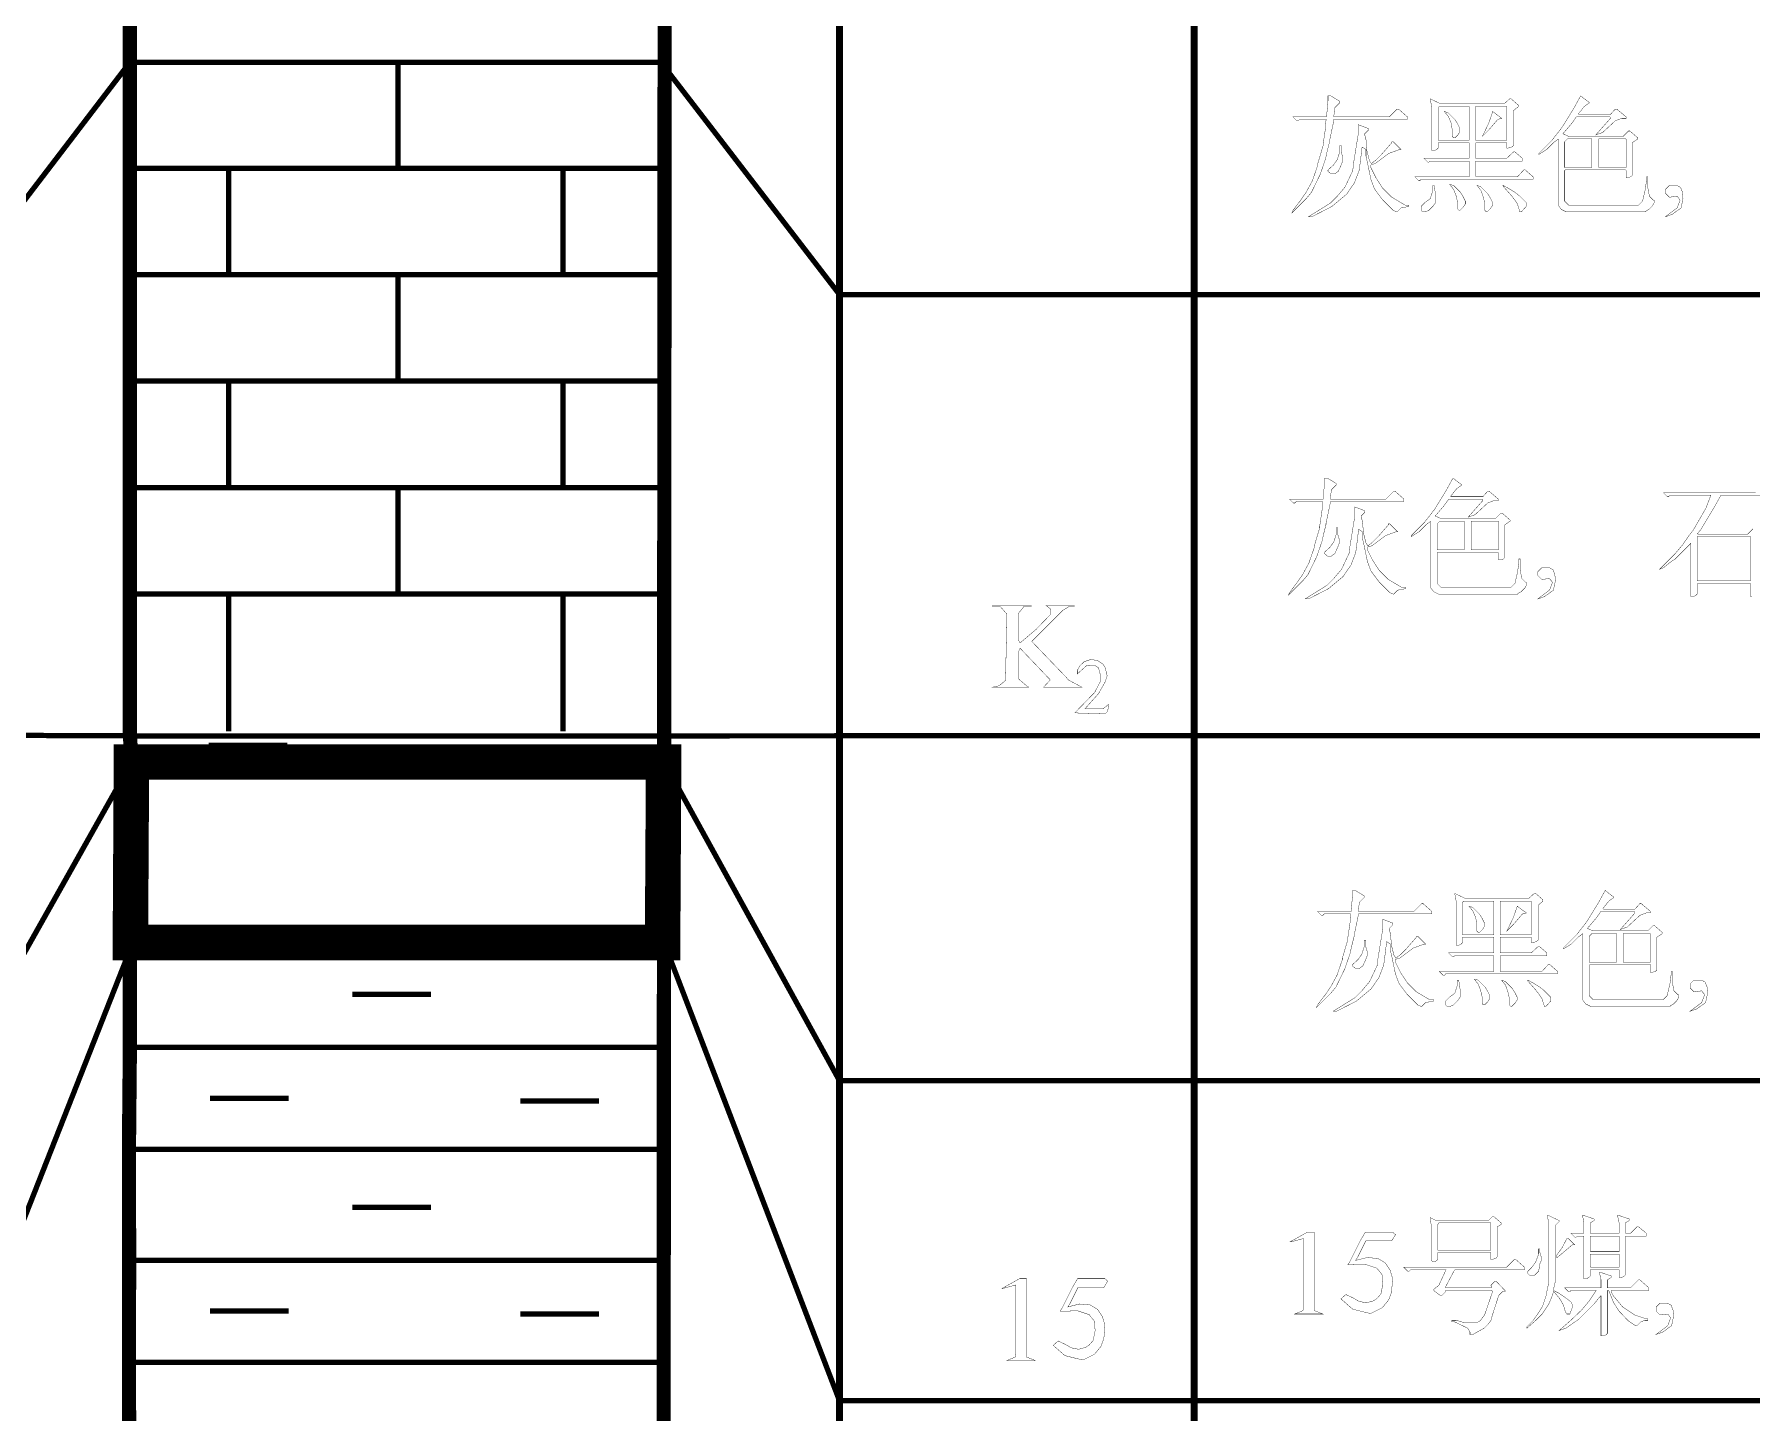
# Model space of a CAD drawing. Extents: x 94 to 452, y -72 to 1042.
# Drawn here: x 188.53 to 236.94, y 145.21 to 184.05 of the extents above; entities that cross this region are included whole.
import ezdxf

# ---------------------------------------------------------------- set-up
doc = ezdxf.new("R2010")
doc.units = 0
doc.header["$MEASUREMENT"] = 0
doc.layers.add('TREE_LAYER', color=7, linetype='Continuous')

msp = doc.modelspace()

# ---------------------------------------------------------------- linework, layer by layer
at = {"layer": 'TREE_LAYER'}
for points, const_width, elevation in [([(191.22612, 187.538395), (191.22612, 183.265214)], 0.4, 4.273181), ([(206.300662, 187.538338), (206.297422, 183.129506)], 0.4, 4.408834), ([(211.22612, 184.743112), (211.22612, 176.721492)], 0.2, 8.02162), ([(221.22612, 184.743112), (221.22612, 176.721492)], 0.2, 8.02162), ([(191.22612, 183.265214), (191.22612, 180.280812)], 0.4, 2.984402), ([(186.22612, 176.721492), (191.22612, 183.265214)], 0.15, 8.235308), ([(191.22612, 183.265214), (198.779008, 183.265214)], 0.15, 7.552888), ([(198.779008, 183.265214), (206.193042, 183.265214)], 0.15, 7.414035), ([(198.779008, 180.280812), (198.779008, 183.265214)], 0.15, 2.984402), ([(206.297422, 183.129506), (206.295328, 180.2808)], 0.4, 2.848706), ([(206.193042, 183.265214), (206.297422, 183.129506)], 0.15, 0.171207), ([(206.297422, 183.129506), (211.22612, 176.721492)], 0.15, 8.084226), ([(225.077966, 182.318745), (224.995613, 182.318745), (224.995613, 182.18149), (224.954436, 181.728549), (224.007378, 181.728549), (224.117181, 181.618745), (224.158358, 181.618745), (224.199534, 181.659922), (224.940711, 181.659922), (224.940711, 181.646196), (224.926985, 181.508941), (224.926985, 181.426588), (224.858358, 180.959922), (224.858358, 180.918745), (224.707378, 180.410902), (224.707378, 180.369726), (224.556397, 179.93051), (224.377966, 179.601098), (224.226985, 179.38149), (224.007378, 179.093255), (223.979927, 179.024628), (224.391691, 179.436392), (224.528946, 179.601098), (224.776005, 180.108941), (224.926985, 180.548157), (224.968162, 180.740314), (225.036789, 181.014824), (225.036789, 181.042275), (225.146593, 181.563843), (225.160319, 181.659922), (227.232868, 181.659922), (227.232868, 181.728549), (226.985809, 181.948157), (226.944632, 181.948157), (226.725025, 181.728549), (225.160319, 181.728549), (225.160319, 181.756), (225.18777, 181.989334), (225.325025, 182.126588), (225.325025, 182.167765), (225.077966, 182.318745), (225.077966, 182.318745)], 0.01, 69), ([(227.877966, 182.236392), (227.877966, 182.236392), (227.877966, 182.222667), (227.919142, 182.003059), (227.919142, 180.78149), (228.001495, 180.78149), (228.056397, 180.808941), (228.097574, 180.850118), (228.097574, 180.987373), (228.097574, 181.001098), (228.976005, 181.001098), (228.976005, 180.987373), (228.976005, 180.561883), (228.976005, 180.561883), (227.699534, 180.561883), (227.809338, 180.452079), (227.836789, 180.452079), (227.877966, 180.47953), (228.976005, 180.47953), (228.976005, 180.47953), (228.976005, 180.054039), (228.976005, 180.040314), (227.43875, 180.040314), (227.548554, 179.93051), (227.58973, 179.93051), (227.617181, 179.971686), (230.774044, 179.971686), (230.774044, 180.040314), (230.554436, 180.232471), (230.51326, 180.232471), (230.334828, 180.040314), (229.168162, 180.040314), (229.154436, 180.054039), (229.154436, 180.47953), (229.168162, 180.47953), (230.472083, 180.47953), (230.472083, 180.561883), (230.266201, 180.740314), (230.225025, 180.740314), (230.032868, 180.561883), (229.168162, 180.561883), (229.154436, 180.561883), (229.154436, 180.987373), (229.168162, 181.001098), (230.032868, 181.001098), (230.032868, 180.987373), (230.032868, 180.850118), (230.074044, 180.850118), (230.170123, 180.877569), (230.225025, 180.918745), (230.225025, 181.906981), (230.362279, 182.016785), (230.362279, 182.016785), (230.362279, 182.057961), (230.156397, 182.236392), (230.115221, 182.236392), (229.96424, 182.099137), (228.166201, 182.099137), (227.877966, 182.236392), (227.877966, 182.236392)], 0.01, 69), ([(228.125025, 182.016785), (228.13875, 182.016785), (228.976005, 182.016785), (228.976005, 182.016785), (228.976005, 181.069726), (228.976005, 181.069726), (228.097574, 181.069726), (228.097574, 181.069726), (228.097574, 181.989334), (228.125025, 182.016785), (228.125025, 182.016785)], 0.01, 69), ([(229.154436, 182.016785), (229.168162, 182.016785), (230.032868, 182.016785), (230.032868, 182.016785), (230.032868, 181.069726), (230.032868, 181.069726), (229.168162, 181.069726), (229.154436, 181.069726), (229.154436, 182.016785), (229.154436, 182.016785)], 0.01, 69), ([(232.119142, 182.318745), (232.105417, 182.30502), (232.091691, 182.277569), (231.926985, 181.975608), (231.597574, 181.440314), (231.309338, 181.069726), (230.93875, 180.699137), (230.93875, 180.671686), (231.158358, 180.808941), (231.350515, 181.001098), (231.474044, 181.097177), (231.48777, 181.097177), (231.48777, 181.097177), (231.48777, 179.244235), (231.48777, 179.23051), (231.570123, 179.120706), (231.707378, 179.052079), (233.944632, 179.052079), (233.944632, 179.065804), (234.040711, 179.120706), (234.136789, 179.216785), (234.191691, 179.312863), (234.191691, 179.38149), (234.16424, 179.38149), (234.054436, 179.491294), (234.01326, 179.710902), (234.01326, 180.040314), (233.972083, 180.040314), (233.972083, 179.93051), (233.944632, 179.738353), (233.944632, 179.710902), (233.862279, 179.354039), (233.752476, 179.244235), (231.776005, 179.244235), (231.666201, 179.354039), (231.666201, 180.218745), (231.679927, 180.232471), (233.381887, 180.232471), (233.395613, 180.218745), (233.395613, 180.012863), (233.436789, 180.012863), (233.532868, 180.040314), (233.574044, 180.08149), (233.574044, 181.001098), (233.711299, 181.097177), (233.725025, 181.110902), (233.725025, 181.138353), (233.505417, 181.33051), (233.46424, 181.33051), (233.31326, 181.17953), (231.776005, 181.17953), (231.625025, 181.248157), (231.611299, 181.248157), (231.858358, 181.536392), (231.995613, 181.728549), (232.942672, 181.728549), (232.956397, 181.687373), (232.544632, 181.220706), (232.736789, 181.289334), (233.093652, 181.618745), (233.272083, 181.687373), (233.395613, 181.687373), (233.395613, 181.728549), (233.134828, 181.948157), (233.093652, 181.948157), (232.956397, 181.797177), (232.06424, 181.797177), (232.050515, 181.810902), (232.215221, 182.016785), (232.366201, 182.126588), (232.119142, 182.318745), (232.119142, 182.318745)], 0.01, 69), ([(225.846593, 181.508941), (225.846593, 181.508941), (225.846593, 181.234432), (225.709338, 180.383451), (225.695613, 180.218745), (225.476005, 179.752079), (225.256397, 179.491294), (225.06424, 179.299137), (224.446593, 178.914824), (224.542672, 178.914824), (225.105417, 179.203059), (225.517181, 179.546196), (225.736789, 179.861883), (225.874044, 180.218745), (225.915221, 180.534432), (225.956397, 180.877569), (226.066201, 180.808941), (226.066201, 180.616785), (226.107378, 180.438353), (226.203456, 179.971686), (226.299534, 179.710902), (226.326985, 179.669726), (226.532868, 179.395216), (226.834828, 179.093255), (226.930907, 179.052079), (226.944632, 179.052079), (227.054436, 179.161883), (227.274044, 179.203059), (227.274044, 179.244235), (227.16424, 179.244235), (226.793652, 179.463843), (226.532868, 179.724628), (226.354436, 179.999137), (226.203456, 180.301098), (226.203456, 180.369726), (226.217181, 180.383451), (226.326985, 180.410902), (226.711299, 180.699137), (227.01326, 180.808941), (227.054436, 180.808941), (226.834828, 181.028549), (226.793652, 181.028549), (226.793652, 181.001098), (226.505417, 180.671686), (226.340711, 180.506981), (226.217181, 180.410902), (226.162279, 180.493255), (226.093652, 180.767765), (226.066201, 181.083451), (226.025025, 181.248157), (226.025025, 181.248157), (226.134828, 181.357961), (226.134828, 181.399137), (225.846593, 181.508941), (225.846593, 181.508941)], 0.01, 69), ([(228.28973, 181.87953), (228.276005, 181.87953), (228.385809, 181.742275), (228.468162, 181.550118), (228.495613, 181.371686), (228.495613, 181.17953), (228.536789, 181.138353), (228.577966, 181.138353), (228.660319, 181.220706), (228.715221, 181.316785), (228.715221, 181.399137), (228.646593, 181.536392), (228.577966, 181.646196), (228.385809, 181.838353), (228.28973, 181.87953), (228.28973, 181.87953)], 0.01, 69), ([(229.634828, 181.87953), (229.634828, 181.865804), (229.525025, 181.550118), (229.346593, 181.17953), (229.525025, 181.357961), (229.785809, 181.659922), (229.895613, 181.687373), (229.634828, 181.87953), (229.634828, 181.87953)], 0.01, 69), ([(231.734828, 181.097177), (231.748554, 181.110902), (232.434828, 181.110902), (232.434828, 181.097177), (232.434828, 180.301098), (232.434828, 180.301098), (231.679927, 180.301098), (231.666201, 180.301098), (231.666201, 181.028549), (231.734828, 181.097177), (231.734828, 181.097177)], 0.01, 69), ([(232.626985, 181.097177), (232.626985, 181.110902), (233.381887, 181.110902), (233.395613, 181.097177), (233.395613, 180.301098), (233.381887, 180.301098), (232.626985, 180.301098), (232.626985, 180.301098), (232.626985, 181.097177), (232.626985, 181.097177)], 0.01, 69), ([(225.366201, 180.918745), (225.325025, 180.918745), (225.325025, 180.740314), (225.256397, 180.520706), (225.146593, 180.369726), (224.995613, 180.232471), (224.995613, 180.191294), (225.077966, 180.122667), (225.18777, 180.122667), (225.283848, 180.191294), (225.366201, 180.369726), (225.407378, 180.47953), (225.407378, 180.603059), (225.366201, 180.740314), (225.366201, 180.918745), (225.366201, 180.918745)], 0.01, 69), ([(191.22612, 180.280812), (191.22612, 177.280812)], 0.4, 3), ([(191.22612, 180.280812), (194.009756, 180.280812)], 0.15, 2.783636), ([(194.009756, 180.280812), (198.779008, 180.280812)], 0.15, 4.769252), ([(194.009756, 177.280812), (194.009756, 180.280812)], 0.15, 3), ([(198.779008, 180.280812), (203.432308, 180.280812)], 0.15, 4.653301), ([(203.432308, 180.280812), (206.295328, 180.2808)], 0.15, 2.86302), ([(203.432308, 177.280812), (203.432308, 180.280812)], 0.15, 3), ([(206.295328, 180.2808), (206.293123, 177.280802)], 0.4, 2.999999), ([(227.98777, 179.793255), (227.946593, 179.793255), (227.946593, 179.642275), (227.877966, 179.422667), (227.726985, 179.312863), (227.617181, 179.203059), (227.617181, 179.093255), (227.658358, 179.052079), (227.740711, 179.052079), (227.836789, 179.093255), (227.960319, 179.216785), (228.028946, 179.312863), (228.028946, 179.518745), (227.98777, 179.793255), (227.98777, 179.793255)], 0.01, 69), ([(228.440711, 179.820706), (228.426985, 179.820706), (228.536789, 179.683451), (228.605417, 179.50502), (228.646593, 179.326588), (228.646593, 179.134432), (228.68777, 179.093255), (228.715221, 179.093255), (228.797574, 179.175608), (228.866201, 179.271686), (228.866201, 179.354039), (228.797574, 179.491294), (228.728946, 179.601098), (228.536789, 179.793255), (228.440711, 179.820706), (228.440711, 179.820706)], 0.01, 69), ([(229.209338, 179.793255), (229.195613, 179.793255), (229.305417, 179.656), (229.374044, 179.463843), (229.415221, 179.285412), (229.415221, 179.093255), (229.456397, 179.052079), (229.483848, 179.052079), (229.566201, 179.134432), (229.634828, 179.23051), (229.634828, 179.312863), (229.566201, 179.450118), (229.497574, 179.559922), (229.305417, 179.752079), (229.209338, 179.793255), (229.209338, 179.793255)], 0.01, 69), ([(229.936789, 179.793255), (229.923064, 179.793255), (229.936789, 179.765804), (230.156397, 179.518745), (230.252476, 179.395216), (230.334828, 179.271686), (230.403456, 179.052079), (230.444632, 179.052079), (230.581887, 179.203059), (230.581887, 179.312863), (230.38973, 179.50502), (230.266201, 179.601098), (230.08777, 179.710902), (229.936789, 179.793255), (229.936789, 179.793255)], 0.01, 69), ([(234.836789, 179.793255), (234.617181, 179.793255), (234.507378, 179.683451), (234.507378, 179.573647), (234.617181, 179.463843), (234.836789, 179.491294), (234.919142, 179.38149), (234.836789, 179.161883), (234.507378, 178.914824), (234.699534, 178.983451), (234.946593, 179.161883), (235.001495, 179.422667), (234.98777, 179.601098), (234.932868, 179.738353), (234.836789, 179.793255), (234.836789, 179.793255)], 0.01, 69), ([(191.22612, 177.280812), (191.22612, 176.721492)], 0.4, 0.55932), ([(191.22612, 177.280812), (194.009756, 177.280812)], 0.15, 2.783636), ([(194.009756, 177.280812), (198.779008, 177.280812)], 0.15, 4.769252), ([(198.779008, 176.721492), (198.779008, 177.280812)], 0.15, 0.55932), ([(198.779008, 177.280812), (203.432308, 177.280812)], 0.15, 4.653301), ([(203.432308, 177.280812), (206.293123, 177.280802)], 0.15, 2.860815), ([(206.293123, 177.280802), (206.292712, 176.721443)], 0.4, 0.559359), ([(191.22612, 176.721492), (191.22612, 174.280812)], 0.4, 2.44068), ([(198.779008, 174.280812), (198.779008, 176.721492)], 0.15, 2.44068), ([(206.292712, 176.721443), (206.290919, 174.280803)], 0.4, 2.44064), ([(211.22612, 176.721492), (211.22612, 164.284186)], 0.2, 12.437306), ([(211.22612, 176.721492), (221.22612, 176.721492)], 0.15, 10), ([(221.22612, 176.721492), (221.22612, 164.285242)], 0.2, 12.43625), ([(221.22612, 176.721492), (399.22612, 176.721492)], 0.15, 178), ([(191.22612, 174.280812), (191.22612, 171.280812)], 0.4, 3), ([(191.22612, 174.280812), (194.009756, 174.280812)], 0.15, 2.783636), ([(194.009756, 171.280812), (194.009756, 174.280812)], 0.15, 3), ([(194.009756, 174.280812), (198.779008, 174.280812)], 0.15, 4.769252), ([(198.779008, 174.280812), (203.432308, 174.280812)], 0.15, 4.653301), ([(203.432308, 171.280812), (203.432308, 174.280812)], 0.15, 3), ([(203.432308, 174.280812), (206.290919, 174.280803)], 0.15, 2.85861), ([(206.290919, 174.280803), (206.288714, 171.280805)], 0.4, 2.999999), ([(191.22612, 171.280812), (191.22612, 168.280812)], 0.4, 3), ([(191.22612, 171.280812), (194.009756, 171.280812)], 0.15, 2.783636), ([(194.009756, 171.280812), (198.779008, 171.280812)], 0.15, 4.769252), ([(198.779008, 168.280812), (198.779008, 171.280812)], 0.15, 3), ([(198.779008, 171.280812), (203.432308, 171.280812)], 0.15, 4.653301), ([(203.432308, 171.280812), (206.288714, 171.280805)], 0.15, 2.856405), ([(206.288714, 171.280805), (206.286509, 168.280806)], 0.4, 2.999999), ([(224.980351, 171.546053), (224.897998, 171.546053), (224.897998, 171.408798), (224.856821, 170.955857), (223.909763, 170.955857), (224.019567, 170.846053), (224.060743, 170.846053), (224.101919, 170.887229), (224.843096, 170.887229), (224.843096, 170.873504), (224.82937, 170.736249), (224.82937, 170.653896), (224.760743, 170.187229), (224.760743, 170.146053), (224.609763, 169.63821), (224.609763, 169.597033), (224.458782, 169.157817), (224.280351, 168.828406), (224.12937, 168.608798), (223.909763, 168.320563), (223.882312, 168.251935), (224.294076, 168.6637), (224.431331, 168.828406), (224.67839, 169.336249), (224.82937, 169.775465), (224.870547, 169.967621), (224.939174, 170.242131), (224.939174, 170.269582), (225.048978, 170.791151), (225.062704, 170.887229), (227.135253, 170.887229), (227.135253, 170.955857), (226.888194, 171.175465), (226.847018, 171.175465), (226.62741, 170.955857), (225.062704, 170.955857), (225.062704, 170.983308), (225.090155, 171.216641), (225.22741, 171.353896), (225.22741, 171.395072), (224.980351, 171.546053), (224.980351, 171.546053)], 0.01, 70), ([(228.521527, 171.546053), (228.507802, 171.532327), (228.494076, 171.504876), (228.32937, 171.202916), (227.999959, 170.667621), (227.711723, 170.297033), (227.341135, 169.926445), (227.341135, 169.898994), (227.560743, 170.036249), (227.7529, 170.228406), (227.876429, 170.324484), (227.890155, 170.324484), (227.890155, 170.324484), (227.890155, 168.471543), (227.890155, 168.457817), (227.972508, 168.348014), (228.109763, 168.279386), (230.347018, 168.279386), (230.347018, 168.293112), (230.443096, 168.348014), (230.539174, 168.444092), (230.594076, 168.54017), (230.594076, 168.608798), (230.566625, 168.608798), (230.456821, 168.718602), (230.415645, 168.93821), (230.415645, 169.267621), (230.374469, 169.267621), (230.374469, 169.157817), (230.347018, 168.965661), (230.347018, 168.93821), (230.264665, 168.581347), (230.154861, 168.471543), (228.17839, 168.471543), (228.068586, 168.581347), (228.068586, 169.446053), (228.082312, 169.459778), (229.784272, 169.459778), (229.797998, 169.446053), (229.797998, 169.24017), (229.839174, 169.24017), (229.935253, 169.267621), (229.976429, 169.308798), (229.976429, 170.228406), (230.113684, 170.324484), (230.12741, 170.33821), (230.12741, 170.365661), (229.907802, 170.557817), (229.866625, 170.557817), (229.715645, 170.406837), (228.17839, 170.406837), (228.02741, 170.475465), (228.013684, 170.475465), (228.260743, 170.7637), (228.397998, 170.955857), (229.345057, 170.955857), (229.358782, 170.91468), (228.947018, 170.448014), (229.139174, 170.516641), (229.496037, 170.846053), (229.674469, 170.91468), (229.797998, 170.91468), (229.797998, 170.955857), (229.537214, 171.175465), (229.496037, 171.175465), (229.358782, 171.024484), (228.466625, 171.024484), (228.4529, 171.03821), (228.617606, 171.244092), (228.768586, 171.353896), (228.521527, 171.546053), (228.521527, 171.546053)], 0.01, 70), ([(237.045057, 171.134288), (234.450939, 171.134288), (234.560743, 171.024484), (234.601919, 171.024484), (234.62937, 171.065661), (235.782312, 171.065661), (235.782312, 171.051935), (235.645057, 170.695072), (235.288194, 170.077425), (235.17839, 169.94017), (234.999959, 169.679386), (234.780351, 169.418602), (234.341135, 168.979386), (234.450939, 169.020563), (234.670547, 169.198994), (234.780351, 169.267621), (235.219567, 169.706837), (235.219567, 169.706837), (235.219567, 168.210759), (235.301919, 168.210759), (235.356821, 168.23821), (235.397998, 168.279386), (235.397998, 168.567621), (235.411723, 168.581347), (236.894076, 168.581347), (236.907802, 168.567621), (236.907802, 168.210759), (236.948978, 168.210759)], 0.01, 70), ([(236.976429, 170.118602), (236.825449, 169.967621), (235.425449, 169.967621), (235.411723, 169.981347), (235.507802, 170.104876), (235.837214, 170.653896), (235.864665, 170.695072), (236.070547, 171.065661), (237.635253, 171.065661)], 0.01, 70), ([(225.748978, 170.736249), (225.748978, 170.736249), (225.748978, 170.461739), (225.611723, 169.610759), (225.597998, 169.446053), (225.37839, 168.979386), (225.158782, 168.718602), (224.966625, 168.526445), (224.348978, 168.142131), (224.445057, 168.142131), (225.007802, 168.430367), (225.419567, 168.773504), (225.639174, 169.08919), (225.776429, 169.446053), (225.817606, 169.761739), (225.858782, 170.104876), (225.968586, 170.036249), (225.968586, 169.844092), (226.009763, 169.665661), (226.105841, 169.198994), (226.201919, 168.93821), (226.22937, 168.897033), (226.435253, 168.622523), (226.737214, 168.320563), (226.833292, 168.279386), (226.847018, 168.279386), (226.956821, 168.38919), (227.176429, 168.430367), (227.176429, 168.471543), (227.066625, 168.471543), (226.696037, 168.691151), (226.435253, 168.951935), (226.256821, 169.226445), (226.105841, 169.528406), (226.105841, 169.597033), (226.119567, 169.610759), (226.22937, 169.63821), (226.613684, 169.926445), (226.915645, 170.036249), (226.956821, 170.036249), (226.737214, 170.255857), (226.696037, 170.255857), (226.696037, 170.228406), (226.407802, 169.898994), (226.243096, 169.734288), (226.119567, 169.63821), (226.064665, 169.720563), (225.996037, 169.995072), (225.968586, 170.310759), (225.92741, 170.475465), (225.92741, 170.475465), (226.037214, 170.585268), (226.037214, 170.626445), (225.748978, 170.736249), (225.748978, 170.736249)], 0.01, 70), ([(225.268586, 170.146053), (225.22741, 170.146053), (225.22741, 169.967621), (225.158782, 169.748014), (225.048978, 169.597033), (224.897998, 169.459778), (224.897998, 169.418602), (224.980351, 169.349974), (225.090155, 169.349974), (225.186233, 169.418602), (225.268586, 169.597033), (225.309763, 169.706837), (225.309763, 169.830367), (225.268586, 169.967621), (225.268586, 170.146053), (225.268586, 170.146053)], 0.01, 70), ([(228.137214, 170.324484), (228.150939, 170.33821), (228.837214, 170.33821), (228.837214, 170.324484), (228.837214, 169.528406), (228.837214, 169.528406), (228.082312, 169.528406), (228.068586, 169.528406), (228.068586, 170.255857), (228.137214, 170.324484), (228.137214, 170.324484)], 0.01, 70), ([(229.02937, 170.324484), (229.02937, 170.33821), (229.784272, 170.33821), (229.797998, 170.324484), (229.797998, 169.528406), (229.784272, 169.528406), (229.02937, 169.528406), (229.02937, 169.528406), (229.02937, 170.324484), (229.02937, 170.324484)], 0.01, 70), ([(235.397998, 169.885268), (235.411723, 169.898994), (236.894076, 169.898994), (236.907802, 169.885268), (236.907802, 168.649974), (236.894076, 168.649974), (235.411723, 168.649974), (235.397998, 168.649974), (235.397998, 169.885268), (235.397998, 169.885268)], 0.01, 70), ([(231.239174, 169.020563), (231.019567, 169.020563), (230.909763, 168.910759), (230.909763, 168.800955), (231.019567, 168.691151), (231.239174, 168.718602), (231.321527, 168.608798), (231.239174, 168.38919), (230.909763, 168.142131), (231.101919, 168.210759), (231.348978, 168.38919), (231.40388, 168.649974), (231.390155, 168.828406), (231.335253, 168.965661), (231.239174, 169.020563), (231.239174, 169.020563)], 0.01, 70), ([(191.22612, 168.280812), (191.22612, 164.283664)], 0.4, 3.997148), ([(206.286509, 168.280806), (206.283571, 164.283664)], 0.4, 3.997144), ([(191.22612, 168.280812), (194.009756, 168.280812)], 0.15, 2.783636), ([(194.009756, 164.406485), (194.009756, 168.280812)], 0.15, 3.874327), ([(194.009756, 168.280812), (198.779008, 168.280812)], 0.15, 4.769252), ([(198.779008, 168.280812), (203.432308, 168.280812)], 0.15, 4.653301), ([(203.432308, 164.406485), (203.432308, 168.280812)], 0.15, 3.874327), ([(203.432308, 168.280812), (206.286509, 168.280806)], 0.15, 2.854201), ([(216.633085, 167.960159), (215.535046, 167.960159), (215.535046, 167.932708), (215.754654, 167.932708), (215.946811, 167.7131), (215.905634, 165.846434), (215.727203, 165.695453), (215.535046, 165.654277), (216.564458, 165.654277), (216.49583, 165.695453), (216.276222, 165.88761), (216.276222, 166.656237), (216.303673, 166.73859), (216.317399, 166.752316), (217.168379, 165.860159), (216.976222, 165.654277), (218.060536, 165.654277), (217.676222, 165.860159), (217.62132, 165.928786), (216.646811, 166.944473), (217.525242, 167.822904), (217.703673, 167.932708), (217.840928, 167.932708), (217.840928, 167.960159), (217.04485, 167.960159), (217.182105, 167.850355), (217.182105, 167.7131), (216.756614, 167.273884), (216.317399, 166.903296), (216.276222, 166.971924), (216.276222, 167.740551), (216.427203, 167.932708), (216.633085, 167.932708), (216.633085, 167.960159), (216.633085, 167.960159)], 0.01, 83), ([(218.510046, 166.402316), (218.313771, 166.438002), (218.126418, 166.375551), (218.001516, 166.259571), (217.930144, 166.125747), (217.930144, 166.02761), (218.197791, 166.268492), (218.411909, 166.277414), (218.527889, 166.19712), (218.572497, 166.02761), (218.572497, 165.804571), (218.42083, 165.510159), (217.858771, 164.930257), (218.715242, 164.903492), (218.786614, 164.974865), (218.813379, 165.171139), (218.652791, 165.046237), (218.197791, 165.046237), (218.144262, 165.046237), (218.527889, 165.474473), (218.715242, 165.804571), (218.742007, 165.884865), (218.768771, 165.965159), (218.768771, 165.983002), (218.750928, 166.054375), (218.724163, 166.170355), (218.715242, 166.206041), (218.652791, 166.304179), (218.643869, 166.3131), (218.510046, 166.402316), (218.510046, 166.402316)], 0.01, 83), ([(186.22612, 164.304039), (191.22612, 164.283664)], 0.15, 5.000042), ([(191.22612, 164.283664), (191.276968, 163.544968)], 0.4, 0.740444), ([(191.22612, 164.283664), (206.283571, 164.283664)], 0.15, 15.057451), ([(193.444516, 164.019324), (195.660475, 164.019324)], 0.15, 2.215959), ([(206.283571, 164.283664), (206.283028, 163.544914)], 0.4, 0.73875), ([(206.283571, 164.283664), (211.22612, 164.284186)], 0.15, 4.942549), ([(211.22612, 164.284186), (211.22612, 154.566141)], 0.2, 9.718045), ([(211.22612, 164.284186), (221.22612, 164.285242)], 0.15, 10), ([(221.22612, 164.285242), (221.22612, 154.566141)], 0.2, 9.719101), ([(221.22612, 164.285242), (449.22612, 164.309319)], 0.15, 228.000001), ([(186.22612, 154.566141), (191.276968, 163.544968)], 0.15, 10.301961), ([(191.240157, 158.459804), (206.240157, 158.459804), (206.240157, 158.459804), (206.269879, 163.544968), (206.269879, 163.544968), (191.269879, 163.544968), (191.269879, 163.544968), (191.240157, 158.459804)], 1, 76.27747), ([(191.276968, 163.544968), (191.311359, 158.459804)], 0.4, 5.085281), ([(191.22612, 163.544968), (206.283028, 163.544914)], 0.15, 15.056908), ([(202.193916, 163.93717), (204.409875, 163.93717)], 0.15, 2.215959), ([(206.283028, 163.544914), (206.279291, 158.459736)], 0.4, 5.085179), ([(206.283028, 163.544914), (211.22612, 154.566141)], 0.15, 10.249513), ([(225.769703, 159.924204), (225.68735, 159.924204), (225.68735, 159.78695), (225.646174, 159.334008), (224.699115, 159.334008), (224.808919, 159.224204), (224.850095, 159.224204), (224.891272, 159.265381), (225.632448, 159.265381), (225.632448, 159.251655), (225.618723, 159.114401), (225.618723, 159.032048), (225.550095, 158.565381), (225.550095, 158.524204), (225.399115, 158.016361), (225.399115, 157.975185), (225.248134, 157.535969), (225.069703, 157.206557), (224.918723, 156.98695), (224.699115, 156.698714), (224.671664, 156.630087), (225.083429, 157.041852), (225.220683, 157.206557), (225.467742, 157.714401), (225.618723, 158.153616), (225.659899, 158.345773), (225.728527, 158.620283), (225.728527, 158.647734), (225.838331, 159.169303), (225.852056, 159.265381), (227.924605, 159.265381), (227.924605, 159.334008), (227.677546, 159.553616), (227.63637, 159.553616), (227.416762, 159.334008), (225.852056, 159.334008), (225.852056, 159.361459), (225.879507, 159.594793), (226.016762, 159.732048), (226.016762, 159.773224), (225.769703, 159.924204), (225.769703, 159.924204)], 0.01, 71), ([(228.569703, 159.841852), (228.569703, 159.841852), (228.569703, 159.828126), (228.61088, 159.608518), (228.61088, 158.38695), (228.693232, 158.38695), (228.748134, 158.414401), (228.789311, 158.455577), (228.789311, 158.592832), (228.789311, 158.606557), (229.667742, 158.606557), (229.667742, 158.592832), (229.667742, 158.167342), (229.667742, 158.167342), (228.391272, 158.167342), (228.501076, 158.057538), (228.528527, 158.057538), (228.569703, 158.084989), (229.667742, 158.084989), (229.667742, 158.084989), (229.667742, 157.659499), (229.667742, 157.645773), (228.130487, 157.645773), (228.240291, 157.535969), (228.281468, 157.535969), (228.308919, 157.577146), (231.465781, 157.577146), (231.465781, 157.645773), (231.246174, 157.83793), (231.204997, 157.83793), (231.026566, 157.645773), (229.859899, 157.645773), (229.846174, 157.659499), (229.846174, 158.084989), (229.859899, 158.084989), (231.163821, 158.084989), (231.163821, 158.167342), (230.957938, 158.345773), (230.916762, 158.345773), (230.724605, 158.167342), (229.859899, 158.167342), (229.846174, 158.167342), (229.846174, 158.592832), (229.859899, 158.606557), (230.724605, 158.606557), (230.724605, 158.592832), (230.724605, 158.455577), (230.765781, 158.455577), (230.86186, 158.483028), (230.916762, 158.524204), (230.916762, 159.51244), (231.054017, 159.622244), (231.054017, 159.622244), (231.054017, 159.66342), (230.848134, 159.841852), (230.806958, 159.841852), (230.655978, 159.704597), (228.857938, 159.704597), (228.569703, 159.841852), (228.569703, 159.841852)], 0.01, 71), ([(232.81088, 159.924204), (232.797154, 159.910479), (232.783429, 159.883028), (232.618723, 159.581067), (232.289311, 159.045773), (232.001076, 158.675185), (231.630487, 158.304597), (231.630487, 158.277146), (231.850095, 158.414401), (232.042252, 158.606557), (232.165781, 158.702636), (232.179507, 158.702636), (232.179507, 158.702636), (232.179507, 156.849695), (232.179507, 156.835969), (232.26186, 156.726165), (232.399115, 156.657538), (234.63637, 156.657538), (234.63637, 156.671263), (234.732448, 156.726165), (234.828527, 156.822244), (234.883429, 156.918322), (234.883429, 156.98695), (234.855978, 156.98695), (234.746174, 157.096753), (234.704997, 157.316361), (234.704997, 157.645773), (234.663821, 157.645773), (234.663821, 157.535969), (234.63637, 157.343812), (234.63637, 157.316361), (234.554017, 156.959499), (234.444213, 156.849695), (232.467742, 156.849695), (232.357938, 156.959499), (232.357938, 157.824204), (232.371664, 157.83793), (234.073625, 157.83793), (234.08735, 157.824204), (234.08735, 157.618322), (234.128527, 157.618322), (234.224605, 157.645773), (234.265781, 157.68695), (234.265781, 158.606557), (234.403036, 158.702636), (234.416762, 158.716361), (234.416762, 158.743812), (234.197154, 158.935969), (234.155978, 158.935969), (234.004997, 158.784989), (232.467742, 158.784989), (232.316762, 158.853616), (232.303036, 158.853616), (232.550095, 159.141852), (232.68735, 159.334008), (233.634409, 159.334008), (233.648134, 159.292832), (233.23637, 158.826165), (233.428527, 158.894793), (233.785389, 159.224204), (233.963821, 159.292832), (234.08735, 159.292832), (234.08735, 159.334008), (233.826566, 159.553616), (233.785389, 159.553616), (233.648134, 159.402636), (232.755978, 159.402636), (232.742252, 159.416361), (232.906958, 159.622244), (233.057938, 159.732048), (232.81088, 159.924204), (232.81088, 159.924204)], 0.01, 71), ([(228.816762, 159.622244), (228.830487, 159.622244), (229.667742, 159.622244), (229.667742, 159.622244), (229.667742, 158.675185), (229.667742, 158.675185), (228.789311, 158.675185), (228.789311, 158.675185), (228.789311, 159.594793), (228.816762, 159.622244), (228.816762, 159.622244)], 0.01, 71), ([(228.981468, 159.484989), (228.967742, 159.484989), (229.077546, 159.347734), (229.159899, 159.155577), (229.18735, 158.977146), (229.18735, 158.784989), (229.228527, 158.743812), (229.269703, 158.743812), (229.352056, 158.826165), (229.406958, 158.922244), (229.406958, 159.004597), (229.338331, 159.141852), (229.269703, 159.251655), (229.077546, 159.443812), (228.981468, 159.484989), (228.981468, 159.484989)], 0.01, 71), ([(229.846174, 159.622244), (229.859899, 159.622244), (230.724605, 159.622244), (230.724605, 159.622244), (230.724605, 158.675185), (230.724605, 158.675185), (229.859899, 158.675185), (229.846174, 158.675185), (229.846174, 159.622244), (229.846174, 159.622244)], 0.01, 71), ([(230.326566, 159.484989), (230.326566, 159.471263), (230.216762, 159.155577), (230.038331, 158.784989), (230.216762, 158.96342), (230.477546, 159.265381), (230.58735, 159.292832), (230.326566, 159.484989), (230.326566, 159.484989)], 0.01, 71), ([(226.538331, 159.114401), (226.538331, 159.114401), (226.538331, 158.839891), (226.401076, 157.98891), (226.38735, 157.824204), (226.167742, 157.357538), (225.948134, 157.096753), (225.755978, 156.904597), (225.138331, 156.520283), (225.234409, 156.520283), (225.797154, 156.808518), (226.208919, 157.151655), (226.428527, 157.467342), (226.565781, 157.824204), (226.606958, 158.139891), (226.648134, 158.483028), (226.757938, 158.414401), (226.757938, 158.222244), (226.799115, 158.043812), (226.895193, 157.577146), (226.991272, 157.316361), (227.018723, 157.275185), (227.224605, 157.000675), (227.526566, 156.698714), (227.622644, 156.657538), (227.63637, 156.657538), (227.746174, 156.767342), (227.965781, 156.808518), (227.965781, 156.849695), (227.855978, 156.849695), (227.485389, 157.069303), (227.224605, 157.330087), (227.046174, 157.604597), (226.895193, 157.906557), (226.895193, 157.975185), (226.908919, 157.98891), (227.018723, 158.016361), (227.403036, 158.304597), (227.704997, 158.414401), (227.746174, 158.414401), (227.526566, 158.634008), (227.485389, 158.634008), (227.485389, 158.606557), (227.197154, 158.277146), (227.032448, 158.11244), (226.908919, 158.016361), (226.854017, 158.098714), (226.785389, 158.373224), (226.757938, 158.68891), (226.716762, 158.853616), (226.716762, 158.853616), (226.826566, 158.96342), (226.826566, 159.004597), (226.538331, 159.114401), (226.538331, 159.114401)], 0.01, 71), ([(186.22612, 145.547149), (191.22612, 158.243362)], 0.15, 13.645286), ([(191.311359, 158.459804), (191.22612, 158.243362)], 0.4, 0.232621), ([(191.22612, 158.243362), (191.22612, 155.504639)], 0.4, 2.738723), ([(191.22612, 158.459804), (206.279291, 158.459736)], 0.15, 15.053171), ([(206.142492, 158.576233), (206.279291, 158.459736)], 0.15, 0.179681), ([(206.279291, 158.459736), (206.277119, 155.504615)], 0.4, 2.955122), ([(206.279291, 158.459736), (211.22612, 145.547149)], 0.15, 13.827727), ([(226.057938, 158.524204), (226.016762, 158.524204), (226.016762, 158.345773), (225.948134, 158.126165), (225.838331, 157.975185), (225.68735, 157.83793), (225.68735, 157.796753), (225.769703, 157.728126), (225.879507, 157.728126), (225.975585, 157.796753), (226.057938, 157.975185), (226.099115, 158.084989), (226.099115, 158.208518), (226.057938, 158.345773), (226.057938, 158.524204), (226.057938, 158.524204)], 0.01, 71), ([(232.426566, 158.702636), (232.440291, 158.716361), (233.126566, 158.716361), (233.126566, 158.702636), (233.126566, 157.906557), (233.126566, 157.906557), (232.371664, 157.906557), (232.357938, 157.906557), (232.357938, 158.634008), (232.426566, 158.702636), (232.426566, 158.702636)], 0.01, 71), ([(233.318723, 158.702636), (233.318723, 158.716361), (234.073625, 158.716361), (234.08735, 158.702636), (234.08735, 157.906557), (234.073625, 157.906557), (233.318723, 157.906557), (233.318723, 157.906557), (233.318723, 158.702636), (233.318723, 158.702636)], 0.01, 71), ([(228.679507, 157.398714), (228.638331, 157.398714), (228.638331, 157.247734), (228.569703, 157.028126), (228.418723, 156.918322), (228.308919, 156.808518), (228.308919, 156.698714), (228.350095, 156.657538), (228.432448, 156.657538), (228.528527, 156.698714), (228.652056, 156.822244), (228.720683, 156.918322), (228.720683, 157.124204), (228.679507, 157.398714), (228.679507, 157.398714)], 0.01, 71), ([(229.132448, 157.426165), (229.118723, 157.426165), (229.228527, 157.28891), (229.297154, 157.110479), (229.338331, 156.932048), (229.338331, 156.739891), (229.379507, 156.698714), (229.406958, 156.698714), (229.489311, 156.781067), (229.557938, 156.877146), (229.557938, 156.959499), (229.489311, 157.096753), (229.420683, 157.206557), (229.228527, 157.398714), (229.132448, 157.426165), (229.132448, 157.426165)], 0.01, 71), ([(229.901076, 157.398714), (229.88735, 157.398714), (229.997154, 157.261459), (230.065781, 157.069303), (230.106958, 156.890871), (230.106958, 156.698714), (230.148134, 156.657538), (230.175585, 156.657538), (230.257938, 156.739891), (230.326566, 156.835969), (230.326566, 156.918322), (230.257938, 157.055577), (230.189311, 157.165381), (229.997154, 157.357538), (229.901076, 157.398714), (229.901076, 157.398714)], 0.01, 71), ([(230.628527, 157.398714), (230.614801, 157.398714), (230.628527, 157.371263), (230.848134, 157.124204), (230.944213, 157.000675), (231.026566, 156.877146), (231.095193, 156.657538), (231.13637, 156.657538), (231.273625, 156.808518), (231.273625, 156.918322), (231.081468, 157.110479), (230.957938, 157.206557), (230.779507, 157.316361), (230.628527, 157.398714), (230.628527, 157.398714)], 0.01, 71), ([(235.528527, 157.398714), (235.308919, 157.398714), (235.199115, 157.28891), (235.199115, 157.179106), (235.308919, 157.069303), (235.528527, 157.096753), (235.61088, 156.98695), (235.528527, 156.767342), (235.199115, 156.520283), (235.391272, 156.58891), (235.638331, 156.767342), (235.693232, 157.028126), (235.679507, 157.206557), (235.624605, 157.343812), (235.528527, 157.398714), (235.528527, 157.398714)], 0.01, 71), ([(197.495803, 156.996029), (199.711762, 156.996029)], 0.15, 2.215959), ([(191.22612, 155.504639), (191.217291, 154.566224)], 0.4, 0.938456), ([(191.22612, 155.504639), (206.277119, 155.504615)], 0.15, 15.050999), ([(206.277119, 155.504615), (206.276429, 154.566104)], 0.4, 0.938511), ([(191.217291, 154.566224), (191.199073, 152.629749)], 0.4, 1.936561), ([(206.276429, 154.566104), (206.275006, 152.629693)], 0.4, 1.936412), ([(211.22612, 154.566141), (211.22612, 145.547149)], 0.2, 9.018992), ([(211.22612, 154.566141), (221.22612, 154.566141)], 0.15, 10), ([(221.22612, 154.566141), (221.22612, 145.547149)], 0.2, 9.018992), ([(221.22612, 154.566141), (399.22612, 154.566141)], 0.15, 178), ([(193.485803, 154.071246), (195.701762, 154.071246)], 0.15, 2.215959), ([(202.235203, 153.989092), (204.451162, 153.989092)], 0.15, 2.215959), ([(191.199073, 152.629749), (191.204582, 149.504568)], 0.4, 3.125186), ([(191.199073, 152.629749), (206.275006, 152.629693)], 0.15, 15.075933), ([(206.275006, 152.629693), (206.272709, 149.504619)], 0.4, 3.125075), ([(197.495803, 150.996029), (199.711762, 150.996029)], 0.15, 2.215959), ([(229.67029, 150.734179), (229.629114, 150.734179), (229.51931, 150.624375), (228.036957, 150.624375), (227.872251, 150.706728), (227.899702, 150.528297), (227.899702, 149.498885), (227.96833, 149.457708), (228.009506, 149.457708), (228.091859, 149.526336), (228.091859, 149.704767), (228.091859, 149.718493), (229.587937, 149.718493), (229.587937, 149.704767), (229.587937, 149.526336), (229.629114, 149.526336), (229.738918, 149.567512), (229.766369, 149.608689), (229.766369, 150.445944), (229.876173, 150.514571), (229.876173, 150.555748), (229.67029, 150.734179), (229.67029, 150.734179)], 0.01, 72), ([(228.11931, 150.555748), (228.11931, 150.555748), (229.587937, 150.555748), (229.587937, 150.555748), (229.587937, 149.78712), (229.587937, 149.78712), (228.091859, 149.78712), (228.091859, 149.78712), (228.091859, 150.514571), (228.11931, 150.555748), (228.11931, 150.555748)], 0.01, 72), ([(231.19382, 150.775355), (231.180094, 150.775355), (231.180094, 150.747904), (231.221271, 150.528297), (231.221271, 148.894963), (231.166369, 148.634179), (231.152643, 148.538101), (231.042839, 148.208689), (230.933035, 148.030257), (230.782055, 147.81065), (230.603624, 147.632218), (230.603624, 147.591042), (230.836957, 147.796924), (231.042839, 148.002806), (231.221271, 148.277316), (231.331075, 148.538101), (231.3448, 148.620454), (231.372251, 148.606728), (231.523231, 148.428297), (231.633035, 148.23614), (231.687937, 148.043983), (231.729114, 147.989081), (231.811467, 147.989081), (231.880094, 148.167512), (231.880094, 148.249865), (231.852643, 148.318493), (231.825192, 148.345944), (231.660486, 148.469473), (231.49578, 148.579277), (231.358526, 148.647904), (231.358526, 148.716532), (231.399702, 148.894963), (231.399702, 150.48712), (231.509506, 150.596924), (231.509506, 150.624375), (231.331075, 150.706728), (231.19382, 150.775355), (231.19382, 150.775355)], 0.01, 72), ([(232.182055, 150.775355), (232.16833, 150.775355), (232.16833, 150.76163), (232.209506, 150.569473), (232.209506, 150.267512), (232.209506, 150.267512), (231.838918, 150.267512), (231.948722, 150.157708), (231.989898, 150.157708), (232.031075, 150.185159), (232.209506, 150.185159), (232.209506, 150.185159), (232.209506, 148.977316), (232.291859, 148.991042), (232.346761, 149.018493), (232.387937, 149.059669), (232.387937, 149.238101), (232.401663, 149.238101), (233.197741, 149.238101), (233.197741, 149.238101), (233.197741, 149.018493), (233.266369, 149.018493), (233.334996, 149.045944), (233.376173, 149.08712), (233.376173, 150.185159), (233.389898, 150.185159), (233.966369, 150.185159), (233.966369, 150.267512), (233.746761, 150.445944), (233.705584, 150.445944), (233.527153, 150.267512), (233.389898, 150.267512), (233.376173, 150.267512), (233.376173, 150.555748), (233.485977, 150.624375), (233.485977, 150.665552), (233.17029, 150.775355), (233.156565, 150.775355), (233.156565, 150.76163), (233.197741, 150.569473), (233.197741, 150.267512), (233.197741, 150.267512), (232.401663, 150.267512), (232.387937, 150.267512), (232.387937, 150.555748), (232.497741, 150.624375), (232.497741, 150.665552), (232.182055, 150.775355), (232.182055, 150.775355)], 0.01, 72), ([(224.605584, 150.294963), (224.413428, 150.294963), (223.91931, 150.020454), (223.946761, 150.020454), (224.303624, 150.116532), (224.303624, 149.869473), (224.303624, 148.181238), (224.289898, 148.085159), (224.056565, 147.989081), (224.852643, 147.989081), (224.646761, 148.071434), (224.605584, 148.085159), (224.605584, 148.167512), (224.605584, 150.294963), (224.605584, 150.294963)], 0.01, 72), ([(226.815388, 150.294963), (226.046761, 150.294963), (225.909506, 150.06163), (225.607545, 149.457708), (225.552643, 149.375355), (226.046761, 149.389081), (226.376173, 149.279277), (226.527153, 149.08712), (226.540879, 148.826336), (226.485977, 148.551826), (226.376173, 148.428297), (226.280094, 148.359669), (226.074212, 148.304767), (225.86833, 148.345944), (225.703624, 148.442022), (225.497741, 148.538101), (225.360486, 148.414571), (225.689898, 148.126336), (226.01931, 148.043983), (226.197741, 148.002806), (226.527153, 148.167512), (226.705584, 148.38712), (226.787937, 148.606728), (226.815388, 148.991042), (226.746761, 149.224375), (226.609506, 149.430257), (226.403624, 149.553787), (226.101663, 149.581238), (225.772251, 149.498885), (225.840879, 149.608689), (226.060486, 150.047904), (226.787937, 150.047904), (226.897741, 150.226336), (226.815388, 150.294963), (226.815388, 150.294963)], 0.01, 72), ([(231.77029, 150.116532), (231.729114, 150.116532), (231.591859, 149.855748), (231.440879, 149.649865), (231.440879, 149.567512), (231.880094, 149.938101), (231.948722, 149.938101), (231.77029, 150.116532), (231.77029, 150.116532)], 0.01, 72), ([(232.387937, 150.185159), (232.401663, 150.185159), (233.197741, 150.185159), (233.197741, 150.185159), (233.197741, 149.759669), (233.197741, 149.745944), (232.401663, 149.745944), (232.387937, 149.759669), (232.387937, 150.185159), (232.387937, 150.185159)], 0.01, 72), ([(191.204582, 149.504568), (191.199073, 146.629749)], 0.4, 2.874824), ([(191.204582, 149.504568), (206.272709, 149.504619)], 0.15, 15.068127), ([(206.272709, 149.504619), (206.270597, 146.629696)], 0.4, 2.874924), ([(230.960486, 149.828297), (230.933035, 149.828297), (230.933035, 149.677316), (230.850682, 149.457708), (230.740879, 149.306728), (230.631075, 149.196924), (230.631075, 149.128297), (230.672251, 149.08712), (230.823231, 149.08712), (230.933035, 149.196924), (230.960486, 149.36163), (230.960486, 149.389081), (231.001663, 149.485159), (231.001663, 149.608689), (230.960486, 149.745944), (230.960486, 149.828297), (230.960486, 149.828297)], 0.01, 72), ([(232.387937, 149.677316), (232.401663, 149.677316), (233.197741, 149.677316), (233.197741, 149.677316), (233.197741, 149.320454), (233.197741, 149.306728), (232.401663, 149.306728), (232.387937, 149.320454), (232.387937, 149.677316), (232.387937, 149.677316)], 0.01, 72), ([(230.287937, 149.526336), (230.246761, 149.526336), (230.027153, 149.306728), (227.131075, 149.306728), (227.240879, 149.196924), (227.282055, 149.196924), (227.323231, 149.238101), (228.325192, 149.238101), (228.325192, 149.238101), (228.311467, 149.21065), (228.11931, 148.798885), (227.982055, 148.689081), (227.982055, 148.647904), (228.160486, 148.51065), (228.201663, 148.51065), (228.311467, 148.620454), (228.311467, 148.647904), (229.615388, 148.647904), (229.629114, 148.606728), (229.409506, 147.96163), (229.258526, 147.769473), (229.09382, 147.742022), (228.846761, 147.742022), (228.613428, 147.81065), (228.489898, 147.81065), (228.489898, 147.769473), (228.558526, 147.769473), (228.929114, 147.591042), (228.997741, 147.481238), (228.997741, 147.41261), (229.080094, 147.41261), (229.39578, 147.591042), (229.51931, 147.714571), (229.587937, 147.81065), (229.629114, 147.96163), (229.807545, 148.51065), (229.917349, 148.620454), (229.985977, 148.620454), (229.985977, 148.647904), (229.738918, 148.908689), (229.697741, 148.908689), (229.587937, 148.798885), (229.601663, 148.743983), (229.601663, 148.730257), (228.311467, 148.730257), (228.311467, 148.757708), (228.558526, 149.224375), (228.572251, 149.238101), (230.534996, 149.238101), (230.534996, 149.306728), (230.287937, 149.526336), (230.287937, 149.526336)], 0.01, 72), ([(232.662447, 149.169473), (232.648722, 149.169473), (232.648722, 149.142022), (232.689898, 148.963591), (232.689898, 148.730257), (232.676173, 148.730257), (231.660486, 148.730257), (231.77029, 148.620454), (231.811467, 148.620454), (231.838918, 148.647904), (232.538918, 148.647904), (232.552643, 148.647904), (232.360486, 148.359669), (232.140879, 148.098885), (231.852643, 147.824375), (231.509506, 147.522414), (231.701663, 147.591042), (232.058526, 147.838101), (232.497741, 148.277316), (232.676173, 148.496924), (232.689898, 148.496924), (232.689898, 147.371434), (232.758526, 147.371434), (232.827153, 147.398885), (232.86833, 147.440061), (232.86833, 148.647904), (232.86833, 148.647904), (232.89578, 148.647904), (232.909506, 148.647904), (233.046761, 148.304767), (233.197741, 148.071434), (233.458526, 147.796924), (233.664408, 147.659669), (233.705584, 147.659669), (233.815388, 147.769473), (233.925192, 147.81065), (234.007545, 147.81065), (234.007545, 147.851826), (233.966369, 147.851826), (233.636957, 147.96163), (233.307545, 148.181238), (233.01931, 148.524375), (233.005584, 148.551826), (232.978133, 148.647904), (232.978133, 148.647904), (234.034996, 148.647904), (234.034996, 148.730257), (233.787937, 148.949865), (233.746761, 148.949865), (233.527153, 148.730257), (232.86833, 148.730257), (232.86833, 148.730257), (232.86833, 148.949865), (232.978133, 149.018493), (232.978133, 149.059669), (232.662447, 149.169473), (232.662447, 149.169473)], 0.01, 72), ([(216.49583, 148.985428), (216.303673, 148.985428), (215.809556, 148.710918), (215.837007, 148.710918), (216.193869, 148.806997), (216.193869, 148.559938), (216.193869, 146.871702), (216.180144, 146.775624), (215.946811, 146.679546), (216.742889, 146.679546), (216.537007, 146.761898), (216.49583, 146.775624), (216.49583, 146.857977), (216.49583, 148.985428), (216.49583, 148.985428)], 0.01, 82), ([(218.705634, 148.985428), (217.937007, 148.985428), (217.799752, 148.752095), (217.497791, 148.148173), (217.442889, 148.06582), (217.937007, 148.079546), (218.266418, 147.969742), (218.417399, 147.777585), (218.431124, 147.5168), (218.376222, 147.242291), (218.266418, 147.118761), (218.17034, 147.050134), (217.964458, 146.995232), (217.758575, 147.036408), (217.593869, 147.132487), (217.387987, 147.228565), (217.250732, 147.105036), (217.580144, 146.8168), (217.909556, 146.734448), (218.087987, 146.693271), (218.417399, 146.857977), (218.59583, 147.077585), (218.678183, 147.297193), (218.705634, 147.681506), (218.637007, 147.91484), (218.499752, 148.120722), (218.293869, 148.244251), (217.991909, 148.271702), (217.662497, 148.189349), (217.731124, 148.299153), (217.950732, 148.738369), (218.678183, 148.738369), (218.787987, 148.9168), (218.705634, 148.985428), (218.705634, 148.985428)], 0.01, 82), ([(193.485803, 148.071246), (195.701762, 148.071246)], 0.15, 2.215959), ([(234.57029, 148.291042), (234.350682, 148.291042), (234.240879, 148.181238), (234.240879, 148.071434), (234.350682, 147.96163), (234.57029, 147.989081), (234.652643, 147.879277), (234.57029, 147.659669), (234.240879, 147.41261), (234.433035, 147.481238), (234.680094, 147.659669), (234.734996, 147.920454), (234.721271, 148.098885), (234.666369, 148.23614), (234.57029, 148.291042), (234.57029, 148.291042)], 0.01, 72), ([(202.235203, 147.989092), (204.451162, 147.989092)], 0.15, 2.215959), ([(191.199073, 146.629749), (191.202208, 145.54708)], 0.4, 1.082673), ([(191.199073, 146.629749), (206.270597, 146.629696)], 0.15, 15.071524), ([(206.270597, 146.629696), (206.269801, 145.547117)], 0.4, 1.082579), ([(191.202208, 145.54708), (191.208121, 143.504532)], 0.4, 2.042556), ([(206.269801, 145.547117), (206.2683, 143.504622)], 0.4, 2.042495), ([(211.22612, 145.547149), (211.22612, 137.289965)], 0.2, 8.257184), ([(211.22612, 145.547149), (221.22612, 145.547149)], 0.15, 10), ([(221.22612, 145.547149), (221.22612, 137.294636)], 0.2, 8.252513), ([(221.22612, 145.547149), (399.22612, 145.547149)], 0.15, 178)]:
    msp.add_lwpolyline(points, dxfattribs=dict(at, const_width=const_width, elevation=elevation))

doc.saveas('drawing.dxf')
